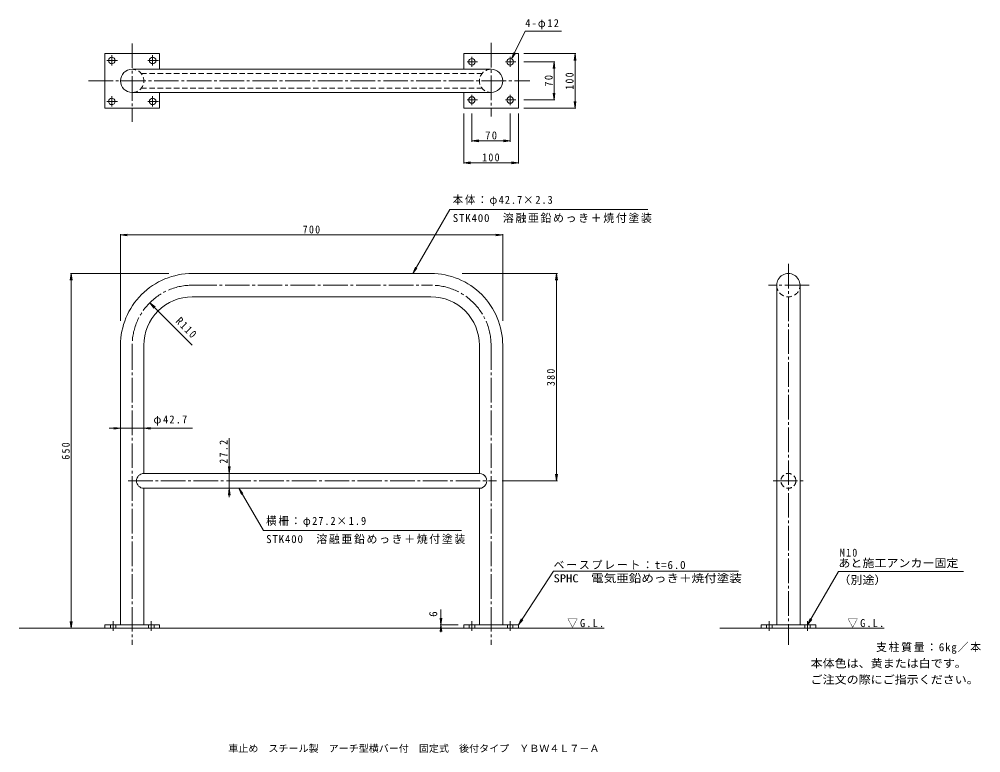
# Model space of a CAD drawing. Units: millimetres at full size, sheet at 1:5. Extents: x -853 to 908, y -681 to 664.
import ezdxf
from ezdxf.enums import TextEntityAlignment as Align

# ---------------------------------------------------------------- set-up
doc = ezdxf.new("R2010")
doc.units = ezdxf.units.MM
doc.header["$LTSCALE"] = 5
doc.linetypes.add('CHAIN2', pattern=[12, 9, -1, 1, -1])
doc.linetypes.add('DASHED2', pattern=[3, 2, -1])
for name, color, linetype, lineweight in [('E-0', 7, 'CHAIN2', 9), ('E-2', 3, 'Continuous', 9), ('E-4', 7, 'Continuous', 9), ('E-5', 7, 'Continuous', 9), ('E-6', 6, 'Continuous', 5)]:
    doc.layers.add(name, color=color, linetype=linetype, lineweight=lineweight)
doc.layers.add('F-5_F-5ﾚｲﾔ', color=2, linetype='Continuous')
doc.styles.add('ＭＳ ゴシック', font='')
doc.styles.get('ＭＳ ゴシック').set_extended_font_data('MS Gothic')

msp = doc.modelspace()

# ---------------------------------------------------------------- linework, layer by layer
at = {"layer": 'E-0'}
for p, q in [((-646.282, 619.362), (-646.282, 475.375)), ((11.018, 620.231), (11.018, 485.652)), ((-692.437, 588.128), (-673.308, 588.128)), ((-683.782, 578.61), (-683.782, 597.5)), ((-617.437, 588.128), (-598.308, 588.128)), ((-608.782, 578.61), (-608.782, 597.5)), ((-32.637, 585.628), (-13.508, 585.628)), ((-23.982, 576.11), (-23.982, 595)), ((37.363, 585.628), (56.492, 585.628)), ((46.018, 576.11), (46.018, 595)), ((-726.182, 550.628), (82.266, 550.628)), ((-692.437, 513.128), (-673.308, 513.128)), ((-683.782, 503.61), (-683.782, 522.5)), ((-617.437, 513.128), (-598.308, 513.128)), ((-608.782, 503.61), (-608.782, 522.5)), ((-32.637, 515.628), (-13.508, 515.628)), ((-23.982, 506.11), (-23.982, 525)), ((37.363, 515.628), (56.492, 515.628)), ((46.018, 506.11), (46.018, 525)), ((555.651, 215.071), (555.651, -483.189)), ((-536.281, 176.178), (-98.982, 176.176)), ((593.817, 176.179), (519.086, 176.178)), ((-646.282, 66.178), (-646.282, -483.189)), ((11.018, 66.178), (11.018, -483.189)), ((-653.74, -182.472), (21.107, -182.476)), ((527.57, -182.476), (583.356, -182.476)), ((-681.282, -439.937), (-681.282, -457.605)), ((-611.282, -439.937), (-611.282, -457.605)), ((-23.982, -439.937), (-23.982, -457.605)), ((46.018, -439.937), (46.018, -457.605)), ((520.651, -439.937), (520.651, -457.605)), ((590.651, -439.937), (590.651, -457.605))]:
    msp.add_line(p, q, dxfattribs=at)
at = {"layer": 'E-0', "color": 3, "linetype": 'Continuous'}
for p, q in [((-536.281, 197.528), (-98.982, 197.526)), ((534.301, 176.179), (534.301, -446.471)), ((577.001, 176.179), (577.001, -446.471)), ((-536.281, 154.828), (-98.982, 154.826)), ((-667.632, 66.178), (-667.632, -446.468)), ((-624.932, 66.178), (-624.932, -168.872)), ((-10.332, 66.178), (-10.332, -168.876)), ((32.368, 66.178), (32.368, -446.468)), ((-624.932, -196.072), (-624.932, -446.468)), ((-10.332, -196.076), (-10.332, -446.468)), ((-696.32, -446.468), (-696.282, -446.468)), ((-39.02, -446.468), (-38.982, -446.468)), ((505.613, -446.468), (505.651, -446.468))]:
    msp.add_line(p, q, dxfattribs=at)
for centre, radius, start, end in [((-536.282, 66.178), 131.35, 89.99974, 180), ((-98.982, 66.178), 131.35, 0, 90.00026), ((555.651, 176.179), 21.35, 0.0004, 180.0004), ((-536.282, 66.178), 88.65, 89.99971, 180), ((-98.982, 66.178), 88.65, 0, 90.00029)]:
    msp.add_arc(centre, radius, start, end, dxfattribs=at)
at = {"layer": 'E-0'}
for centre, start, end in [((-536.282, 66.178), 89.99969, 180), ((-98.982, 66.178), 0, 90.00031)]:
    msp.add_arc(centre, 110, start, end, dxfattribs=at)
at = {"layer": 'E-2'}
for p, q in [((-696.282, 600.628), (-696.282, 500.628)), ((-596.282, 600.628), (-696.282, 600.628)), ((-596.282, 571.978), (-596.282, 600.628)), ((-38.982, 600.628), (-38.982, 571.978)), ((61.018, 600.628), (-38.982, 600.628)), ((61.018, 500.628), (61.018, 600.628)), ((-646.282, 571.978), (11.018, 571.978)), ((-646.282, 529.278), (11.018, 529.278)), ((-596.282, 500.628), (-596.282, 529.278)), ((-38.982, 529.278), (-38.982, 500.628)), ((-696.282, 500.628), (-596.282, 500.628)), ((-38.982, 500.628), (61.018, 500.628)), ((-624.932, -168.872), (-10.332, -168.876)), ((-624.932, -196.072), (-10.332, -196.076)), ((-696.282, -446.468), (-596.282, -446.468)), ((-696.282, -446.468), (-696.282, -452.468)), ((-596.282, -446.468), (-596.282, -452.468)), ((-38.982, -446.468), (61.018, -446.468)), ((-38.982, -446.468), (-38.982, -452.468)), ((61.018, -446.468), (61.018, -452.468)), ((505.651, -446.468), (605.651, -446.468)), ((505.651, -446.468), (505.651, -452.468)), ((605.651, -446.468), (605.651, -452.468))]:
    msp.add_line(p, q, dxfattribs=at)
at = {"layer": 'E-2', "linetype": 'DASHED2'}
for p, q in [((-629.824, 564.228), (-5.439, 564.228)), ((-629.824, 537.028), (-5.439, 537.028)), ((-686.282, -446.468), (-686.282, -452.466)), ((-676.282, -446.468), (-676.282, -452.466)), ((-616.282, -446.468), (-616.282, -452.466)), ((-606.282, -446.468), (-606.282, -452.466)), ((-28.982, -446.468), (-28.982, -452.466)), ((-18.982, -446.468), (-18.982, -452.466)), ((41.018, -446.468), (41.018, -452.466)), ((51.018, -446.468), (51.018, -452.466)), ((515.651, -446.468), (515.651, -452.466)), ((525.651, -446.468), (525.651, -452.466)), ((585.651, -446.468), (585.651, -452.466)), ((595.651, -446.468), (595.651, -452.466))]:
    msp.add_line(p, q, dxfattribs=at)
at = {"layer": 'E-2'}
for centre in [(-683.782, 588.128), (-608.782, 588.128), (-23.982, 585.628), (46.018, 585.628), (-683.782, 513.128), (-608.782, 513.128), (-23.982, 515.628), (46.018, 515.628)]:
    msp.add_circle(centre, 6, dxfattribs=at)
at = {"layer": 'E-2', "linetype": 'DASHED2'}
msp.add_circle((555.651, -182.476), 13.6, dxfattribs=at)
at = {"layer": 'E-2'}
for centre, radius, start, end in [((-646.282, 550.628), 21.35, 90, 270), ((11.018, 550.628), 21.35, 270, 90), ((-624.932, -182.472), 13.6, 90, 270), ((-10.332, -182.476), 13.6, 269.9997, 90)]:
    msp.add_arc(centre, radius, start, end, dxfattribs=at)
at = {"layer": 'E-2', "linetype": 'DASHED2'}
for centre, start, end in [((-646.282, 550.628), 270, 90), ((11.018, 550.628), 90, 270), ((555.651, 176.179), 180.00051, 0.00051)]:
    msp.add_arc(centre, 21.35, start, end, dxfattribs=at)
at = {"layer": 'E-4'}
for p, q in [((166.277, 600.628), (71.018, 600.628)), ((164.777, 600.628), (163.146, 588.235)), ((164.777, 600.628), (166.409, 588.235)), ((164.777, 600.628), (164.777, 500.628)), ((128.007, 585.628), (71.018, 585.628)), ((126.507, 585.628), (124.875, 573.235)), ((126.507, 585.628), (128.139, 573.235)), ((126.507, 585.628), (126.507, 515.628)), ((128.007, 515.628), (71.018, 515.628)), ((126.507, 515.628), (124.875, 528.021)), ((126.507, 515.628), (128.139, 528.021)), ((164.777, 500.628), (163.146, 513.021)), ((164.777, 500.628), (166.409, 513.021)), ((166.277, 500.628), (71.018, 500.628)), ((-38.982, 398.953), (-38.982, 490.628)), ((-23.982, 439.223), (-23.982, 490.628)), ((46.018, 439.223), (46.018, 490.628)), ((61.018, 398.953), (61.018, 490.628)), ((-23.982, 440.723), (-11.589, 442.355)), ((-23.982, 440.723), (-11.589, 439.091)), ((-23.982, 440.723), (46.018, 440.723)), ((46.018, 440.723), (33.625, 442.355)), ((46.018, 440.723), (33.625, 439.091)), ((-38.982, 400.453), (-26.589, 402.084)), ((-38.982, 400.453), (-26.589, 398.821)), ((-38.982, 400.453), (61.018, 400.453)), ((61.018, 400.453), (48.625, 402.084)), ((61.018, 400.453), (48.625, 398.821)), ((-667.632, 268.285), (-655.239, 269.917)), ((-667.632, 269.785), (-667.632, 111.019)), ((-667.632, 268.285), (32.368, 268.285)), ((-667.632, 268.285), (-655.239, 266.653)), ((32.368, 268.285), (19.975, 269.917)), ((32.368, 268.285), (19.975, 266.653)), ((32.368, 269.785), (32.368, 111.019)), ((-758.021, 197.528), (-759.652, 185.135)), ((-759.521, 197.528), (-579.343, 197.528)), ((-758.021, -452.471), (-758.021, 197.528)), ((-758.021, 197.528), (-756.389, 185.135)), ((132.434, 197.526), (-41.86, 197.526)), ((130.934, 197.526), (129.303, 185.133)), ((130.934, -182.476), (130.934, 197.526)), ((130.934, 197.526), (132.566, 185.133)), ((-536.282, 66.178), (-614.063, 143.96)), ((-614.063, 143.96), (-604.147, 136.35)), ((-614.063, 143.96), (-606.454, 134.043)), ((-535.591, -86.212), (-688.403, -86.212)), ((-667.632, -86.212), (-680.025, -84.58)), ((-667.632, -86.212), (-680.025, -87.843)), ((-624.932, -86.212), (-612.539, -84.58)), ((-624.932, -86.212), (-612.539, -87.843)), ((-468.457, -168.875), (-468.457, -103.977)), ((-468.457, -168.875), (-466.825, -156.482)), ((130.934, -182.476), (129.303, -170.083)), ((130.934, -182.476), (132.566, -170.083)), ((132.434, -182.476), (31.107, -182.476)), ((-468.457, -196.075), (-470.088, -208.468)), ((-468.457, -196.075), (-466.825, -208.468)), ((-468.457, -196.075), (-468.457, -212.286)), ((-80.752, -446.468), (-80.752, -418.02)), ((-758.021, -452.471), (-759.652, -440.078)), ((-758.021, -452.471), (-756.389, -440.078)), ((-80.752, -446.468), (-82.384, -434.075)), ((-80.752, -446.468), (-79.121, -434.075)), ((-82.252, -446.468), (-49.02, -446.468)), ((-80.752, -446.468), (-79.121, -458.861)), ((-80.752, -452.472), (-80.752, -460.063))]:
    msp.add_line(p, q, dxfattribs=at)
for points in [[(-468.457, -196.075), (-468.457, -168.875), (-470.088, -156.482)], [(-80.752, -452.472), (-80.752, -446.468), (-82.384, -458.861)]]:
    msp.add_lwpolyline(points, dxfattribs=at)
at = {"layer": 'E-5'}
for p, q in [((48.666, 591.012), (73.588, 641.704)), ((73.588, 641.704), (139.838, 641.704)), ((48.666, 591.012), (52.669, 602.854)), ((48.666, 591.012), (55.598, 601.414)), ((-64.251, 314.819), (298.32, 314.819)), ((-132.397, 197.526), (-127.582, 209.062)), ((-451.057, -196.074), (-446.242, -207.609)), ((-405.953, -273.707), (-43.382, -273.707)), ((61.018, -446.468), (125.46, -348.19)), ((125.46, -348.19), (464.524, -348.19)), ((590.651, -446.468), (647.202, -348.52)), ((647.202, -348.52), (876.519, -348.52)), ((61.018, -446.468), (66.45, -435.21)), ((61.018, -446.468), (69.178, -436.999)), ((590.651, -446.468), (595.435, -434.92)), ((590.651, -446.468), (598.261, -436.551))]:
    msp.add_line(p, q, dxfattribs=at)
for points in [[(-64.251, 314.819), (-132.397, 197.526), (-124.761, 207.422)], [(-405.953, -273.707), (-451.057, -196.074), (-443.42, -205.97)]]:
    msp.add_lwpolyline(points, dxfattribs=at)
at = {"layer": 'E-6'}
for p, q in [((-853.182, -452.47), (-317.632, -452.473)), ((217.918, -452.47), (-317.632, -452.473)), ((555.651, -452.468), (430.251, -452.469)), ((731.051, -452.467), (555.651, -452.468))]:
    msp.add_line(p, q, dxfattribs=at)

# ---------------------------------------------------------------- texts
at = {"layer": 'E-4', "color": 2, "style": 'ＭＳ ゴシック'}
msp.add_text('6', height=14.66, rotation=90, dxfattribs=at).set_placement((-83.252, -431.747), align=Align.BOTTOM_LEFT)
at = {"layer": 'E-4', "color": 2, "char_height": 14.66, "attachment_point": 7, "style": 'ＭＳ ゴシック'}
for s, insert, rotation in [('\\T1.27;\\W0.9;100', (162.277, 534.378), 90), ('\\T1.27;\\W0.95;70', (124.007, 540.003), 90), ('\\T1.28;\\W0.9;R110', (-568, 108.564), 315), ('\\T1.27;\\W0.9;380', (127.934, -8.725), 90), ('\\T1.27;\\W0.9;650', (-760.521, -143.721), 90), ('\\T1.28;\\W0.9;27.2', (-471.457, -150.9), 90)]:
    msp.add_mtext(s, dxfattribs=dict(at, insert=insert, rotation=rotation))
for s, insert in [('\\T1.27;\\W0.95;70', (0.393, 443.223)), ('\\T1.27;\\W0.9;100', (-5.232, 402.953)), ('\\T1.27;\\W0.9;700', (-333.882, 270.785)), ('\\T1.22;\\W0.95;φ42.7', (-607.279, -81.212))]:
    msp.add_mtext(s, dxfattribs=dict(at, insert=insert))
at = {"layer": 'E-5', "color": 2, "style": 'ＭＳ ゴシック'}
for s, width, p in [('あと施工アンカー固定', 1.1, (647.202, -345.02)), ('SPHC\u3000電気亜鉛めっき＋焼付塗装', 1.15, (125.46, -372.85)), ('（別途）', 1.1, (647.202, -375.92))]:
    msp.add_text(s, height=14.66, dxfattribs=dict(at, width=width)).set_placement(p, align=Align.BOTTOM_LEFT)
at = {"layer": 'E-5', "color": 2, "char_height": 14.66, "attachment_point": 7, "style": 'ＭＳ ゴシック'}
for s, insert in [('\\T1.22;\\W0.95;4-φ12', (73.588, 645.204)), ('\\T1.18;\\W0.95;本体：φ42.7×2.3', (-59.18, 321.393)), ('\\T1.15;STK400\u3000溶融亜鉛めっき＋焼付塗装', (-59.18, 290.218)), ('\\T1.18;\\W0.95;横柵：φ27.2×1.9', (-400.882, -267.133)), ('\\T1.15;STK400\u3000溶融亜鉛めっき＋焼付塗装', (-400.882, -298.308)), ('\\T1.27;\\W0.9;M10', (649.896, -321.663)), ('\\T1.16;ベースプレート：t=6.0', (125.46, -344.69)), ('\\T1.22;\\W0.95;▽G.L.', (150.765, -451.915)), ('\\T1.22;\\W0.95;▽G.L.', (663.898, -451.912))]:
    msp.add_mtext(s, dxfattribs=dict(at, insert=insert))
at = {"layer": 'F-5_F-5ﾚｲﾔ', "style": 'ＭＳ ゴシック'}
for s, height, width, p in [('本体色は、黄または白です。', 14.66, 1.1, (596.319, -528.92)), ('ご注文の際にご指示ください。', 14.66, 1.1, (596.319, -558.656)), ('車止め\u3000スチール製\u3000アーチ型横バー付\u3000固定式\u3000後付タイプ\u3000ＹＢＷ４Ｌ７－Ａ', 12.83, 1.05, (-470.25, -683.301))]:
    msp.add_text(s, height=height, dxfattribs=dict(at, width=width)).set_placement(p, align=Align.BOTTOM_LEFT)
at = {"layer": 'F-5_F-5ﾚｲﾔ', "insert": (716.172, -499.507), "char_height": 14.66, "attachment_point": 7, "style": 'ＭＳ ゴシック'}
msp.add_mtext('\\T1.15;支柱質量：6kg／本', dxfattribs=at)

doc.saveas('drawing.dxf')
